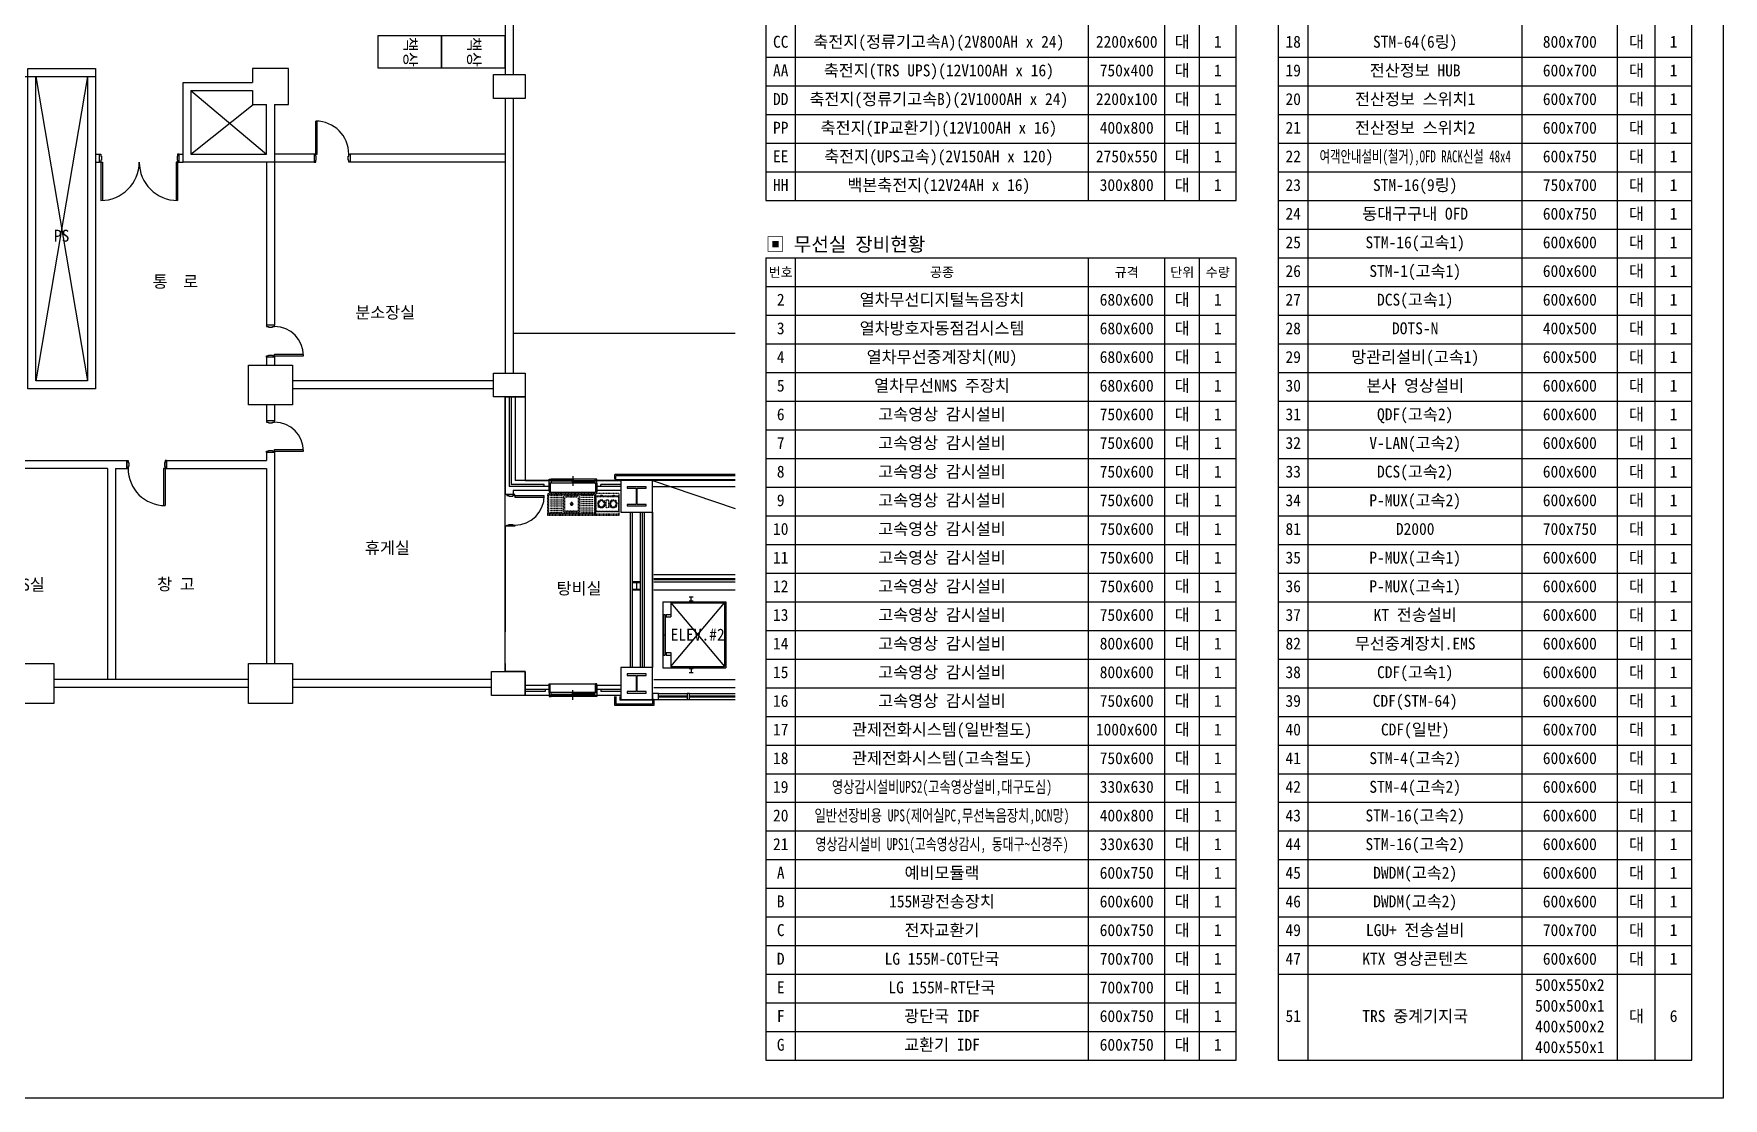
# Model space of a CAD drawing. Header units: millimetres. Extents: x -168211 to -88611, y 11020 to 97685.
# Drawn here: x -131069 to -88611, y 11020 to 37764 of the extents above; entities that cross this region are included whole.
import ezdxf
from ezdxf.enums import TextEntityAlignment as Align

# ---------------------------------------------------------------- set-up
doc = ezdxf.new("R2010")
doc.units = ezdxf.units.MM
doc.linetypes.add('HIDDEN2', pattern=[0.1875, 0.125, -0.0625])
for name, color, linetype in [('TN-SYMB', 1, 'Continuous'), ('TT-TEXT', 3, 'Continuous'), ('TZ-BASE', 253, 'Continuous'), ('TZ-TABL-LIN1', 4, 'Continuous'), ('TZ-TABL-LIN2', 1, 'Continuous'), ('TZ-TABL-TEX1', 6, 'Continuous'), ('TZ-TABL-TEX2', 3, 'Continuous')]:
    doc.layers.add(name, color=color, linetype=linetype)
doc.layers.add('TX-PAPR', color=2, linetype='Continuous', plot=False)
doc.styles.get("Standard").update_dxf_attribs({"font": 'GulimChe.ttf'})

# ---------------------------------------------------------------- blocks, each defined once
blk = doc.blocks.new('K1')
at = {"layer": 'TZ-BASE', "linetype": 'ByBlock'}
for p, q in [((-1800, 0), (-1800, 550)), ((-1800, 550), (-1200, 550)), ((-1200, 0), (-1200, 550)), ((-1150, 500), (-830, 500)), ((-1150, 448), (-830, 448)), ((-50, 500), (-370, 500)), ((-50, 448), (-370, 448)), ((-1800, 30), (-1200, 30)), ((-1800, 0), (-1200, 0)), ((-1689, 330), (-1731, 372)), ((-1689, 252), (-1731, 210)), ((-1569, 372), (-1611, 330)), ((-1569, 210), (-1611, 252)), ((-1389, 330), (-1431, 372)), ((-1389, 252), (-1431, 210)), ((-1269, 372), (-1311, 330)), ((-1269, 210), (-1311, 252)), ((-1200, 30), (0, 30)), ((-1150, 395), (-830, 395)), ((-1150, 342), (-830, 342)), ((-1150, 290), (-830, 290)), ((-1150, 238), (-830, 238)), ((-1150, 185), (-830, 185)), ((-1150, 132), (-830, 132)), ((-1150, 80), (-830, 80)), ((-550, 290), (-650, 290)), ((-600, 340), (-600, 240)), ((-50, 395), (-370, 395)), ((-50, 342), (-370, 342)), ((-50, 290), (-370, 290)), ((-50, 238), (-370, 238)), ((-50, 185), (-370, 185)), ((-50, 132), (-370, 132)), ((-50, 80), (-370, 80))]:
    blk.add_line(p, q, dxfattribs=at)
for points in [[(-1210, 90), (-1210, 490), (-1790, 490), (-1790, 90)], [(-1220, 100), (-1220, 480), (-1780, 480), (-1780, 100)], [(0, 550), (-1200, 550), (-1200, 0), (0, 0)]]:
    blk.add_lwpolyline(points, close=True, dxfattribs=at)
for points in [[(-1630, 490), (-1630, 510), (-1670, 510), (-1670, 490)], [(-1330, 490), (-1330, 510), (-1370, 510), (-1370, 490)]]:
    blk.add_lwpolyline(points, dxfattribs=at)
for points in [[(-1150, 50), (-50, 50, 0.414214), (-20, 80), (-20, 500, 0.414214), (-50, 530), (-1150, 530, 0.414214), (-1180, 500), (-1180, 80, 0.414214)], [(-800, 110, 0.414214), (-770, 80), (-430, 80, 0.414214), (-400, 110), (-400, 470, 0.414214), (-430, 500), (-770, 500, 0.414214), (-800, 470)], [(-770, 140, 0.414214), (-740, 110), (-460, 110, 0.414214), (-430, 140), (-430, 440, 0.414214), (-460, 470), (-740, 470, 0.414214), (-770, 440)], [(-1470, 210), (-1470, 370, 0.414214), (-1490, 390), (-1510, 390, 0.414214), (-1530, 370), (-1530, 210, 0.414214), (-1510, 190), (-1490, 190, 0.414214)]]:
    blk.add_lwpolyline(points, format="xyb", close=True, dxfattribs=at)
for centre, radius in [((-1650, 291), 95), ((-1650, 291), 75), ((-1350, 291), 95), ((-1350, 291), 75), ((-600, 290), 30)]:
    blk.add_circle(centre, radius, dxfattribs=at)
blk = doc.blocks.new('DP-A080')
at = {"layer": 'TZ-BASE', "linetype": 'ByBlock'}
blk.add_line((70, 200), (70, 939), dxfattribs=at)
blk.add_lwpolyline([(30, 200), (30, 940, -0.449922)], format="xyb", dxfattribs=at)
for points in [[(0, 200), (0, 0), (30, 0), (30, 50), (45, 50), (45, 150), (30, 150), (30, 200)], [(800, 200), (800, 0), (770, 0), (770, 50), (755, 50), (755, 150), (770, 150), (770, 200)]]:
    blk.add_lwpolyline(points, close=True, dxfattribs=at)
blk.add_lwpolyline([(30, 200), (70, 200)], dxfattribs=at)
blk.add_arc((30, 200), 740, 0, 90, dxfattribs=at)

msp = doc.modelspace()

# ---------------------------------------------------------------- linework, layer by layer
at = {"layer": 'TN-SYMB'}
for points in [[(-122419.2, 37711.2), (-122419.2, 36911.2), (-120819.2, 36911.2), (-120819.2, 37711.2)], [(-120819.2, 37711.2), (-120819.2, 36911.2), (-119219.2, 36911.2), (-119219.2, 37711.2)]]:
    msp.add_lwpolyline(points, close=True, dxfattribs=at)
at = {"layer": 'TX-PAPR'}
msp.add_lwpolyline([(-168211, 62620.4), (-88611, 62620.4), (-88611, 11020.4), (-168211, 11020.4)], close=True, dxfattribs=at)
at = {"layer": 'TZ-BASE'}
for p, q in [((-119219.2, 43641.2), (-119219.2, 36741.2)), ((-119019.2, 43641.2), (-119019.2, 36741.2)), ((-154669.2, 36691.2), (-129519.2, 36691.2)), ((-131019.2, 36691.2), (-129719.2, 29041.2)), ((-129719.2, 36691.2), (-131019.2, 29041.2)), ((-127319.2, 34541.2), (-127319.2, 36541.2)), ((-124669.2, 36891.2), (-125569.2, 36891.2)), ((-125569.2, 36891.2), (-125569.2, 36541.2)), ((-124669.2, 35991.2), (-124669.2, 36891.2)), ((-119519.2, 36741.2), (-118719.2, 36741.2)), ((-119519.2, 36141.2), (-119519.2, 36741.2)), ((-118719.2, 36741.2), (-118719.2, 36141.2)), ((-127119.2, 36341.2), (-127119.2, 34741.2)), ((-127119.2, 36341.2), (-125219.2, 34741.2)), ((-125569.2, 36341.2), (-125569.2, 35991.2)), ((-118719.2, 36141.2), (-119519.2, 36141.2)), ((-119219.2, 36141.2), (-119219.2, 29241.2)), ((-119019.2, 36141.2), (-119019.2, 29241.2)), ((-127119.2, 34741.2), (-125556.7, 35991.2)), ((-125569.2, 35991.2), (-125219.2, 35991.2)), ((-125219.2, 34741.2), (-125219.2, 35991.2)), ((-125019.2, 35991.2), (-125019.2, 34541.2)), ((-125019.2, 35991.2), (-124669.2, 35991.2)), ((-123984.2, 34741.2), (-123984.2, 35571.2)), ((-123944.2, 34741.2), (-123944.2, 35570.2)), ((-129519.2, 34741.2), (-129419.2, 34741.2)), ((-129519.2, 34541.2), (-129419.2, 34541.2)), ((-129419.2, 34741.2), (-129384.2, 34741.2)), ((-129419.2, 34541.2), (-129419.2, 34741.2)), ((-129419.2, 34541.2), (-129419.2, 34741.2)), ((-129384.2, 34541.2), (-129419.2, 34541.2)), ((-129384.2, 34741.2), (-129384.2, 34691.2)), ((-129384.2, 34691.2), (-129369.2, 34691.2)), ((-129384.2, 34591.2), (-129384.2, 34541.2)), ((-129369.2, 34591.2), (-129384.2, 34591.2)), ((-129384.2, 34541.2), (-129384.2, 33576.2)), ((-129384.2, 34541.2), (-129344.2, 34541.2)), ((-129369.2, 34691.2), (-129369.2, 34591.2)), ((-129344.2, 34541.2), (-129344.2, 33577)), ((-127454.2, 34541.2), (-127494.2, 34541.2)), ((-127494.2, 34541.2), (-127494.2, 33577)), ((-127469.2, 34691.2), (-127469.2, 34591.2)), ((-127454.2, 34691.2), (-127469.2, 34691.2)), ((-127469.2, 34591.2), (-127454.2, 34591.2)), ((-127454.2, 34741.2), (-127454.2, 34691.2)), ((-127419.2, 34741.2), (-127454.2, 34741.2)), ((-127454.2, 34591.2), (-127454.2, 34541.2)), ((-127454.2, 34541.2), (-127454.2, 33576.2)), ((-127454.2, 34541.2), (-127419.2, 34541.2)), ((-127419.2, 34541.2), (-127419.2, 34741.2)), ((-127419.2, 34541.2), (-127419.2, 34741.2)), ((-127419.2, 34741.2), (-127319.2, 34741.2)), ((-127419.2, 34541.2), (-127319.2, 34541.2)), ((-125019.2, 34541.2), (-127319.2, 34541.2)), ((-127119.2, 34741.2), (-125219.2, 34741.2)), ((-125219.2, 34541.2), (-125219.2, 30441.2)), ((-124019.2, 34741.2), (-125019.2, 34741.2)), ((-124019.2, 34541.2), (-125019.2, 34541.2)), ((-125019.2, 34541.2), (-125019.2, 30441.2)), ((-124019.2, 34741.2), (-124019.2, 34541.2)), ((-123984.2, 34741.2), (-124019.2, 34741.2)), ((-124019.2, 34741.2), (-124019.2, 34541.2)), ((-124019.2, 34541.2), (-123984.2, 34541.2)), ((-123984.2, 34691.2), (-123984.2, 34741.2)), ((-123984.2, 34741.2), (-123944.2, 34741.2)), ((-123969.2, 34691.2), (-123984.2, 34691.2)), ((-123984.2, 34591.2), (-123969.2, 34591.2)), ((-123984.2, 34541.2), (-123984.2, 34591.2)), ((-123969.2, 34591.2), (-123969.2, 34691.2)), ((-123169.2, 34691.2), (-123154.2, 34691.2)), ((-123169.2, 34591.2), (-123169.2, 34691.2)), ((-123154.2, 34591.2), (-123169.2, 34591.2)), ((-123154.2, 34741.2), (-123119.2, 34741.2)), ((-123154.2, 34691.2), (-123154.2, 34741.2)), ((-123154.2, 34541.2), (-123154.2, 34591.2)), ((-123119.2, 34541.2), (-123154.2, 34541.2)), ((-119219.2, 34741.2), (-123119.2, 34741.2)), ((-123119.2, 34741.2), (-123119.2, 34541.2)), ((-123119.2, 34741.2), (-123119.2, 34541.2)), ((-119219.2, 34541.2), (-123119.2, 34541.2)), ((-125019.2, 30441.2), (-125219.2, 30441.2)), ((-125019.2, 30441.2), (-125219.2, 30441.2)), ((-125219.2, 30441.2), (-125219.2, 30406.2)), ((-125219.2, 30406.2), (-125169.2, 30406.2)), ((-125169.2, 30406.2), (-125169.2, 30391.2)), ((-125169.2, 30391.2), (-125069.2, 30391.2)), ((-125069.2, 30391.2), (-125069.2, 30406.2)), ((-125069.2, 30406.2), (-125019.2, 30406.2)), ((-125019.2, 30406.2), (-125019.2, 30441.2)), ((-125669.2, 28441.2), (-125669.2, 29441.2)), ((-125669.2, 29441.2), (-124569.2, 29441.2)), ((-125219.2, 29641.2), (-125219.2, 29676.2)), ((-125219.2, 29676.2), (-125169.2, 29676.2)), ((-125019.2, 29641.2), (-125219.2, 29641.2)), ((-125219.2, 29641.2), (-125219.2, 29441.2)), ((-125019.2, 29641.2), (-125219.2, 29641.2)), ((-125169.2, 29676.2), (-125169.2, 29691.2)), ((-125169.2, 29691.2), (-125069.2, 29691.2)), ((-125069.2, 29691.2), (-125069.2, 29676.2)), ((-125069.2, 29676.2), (-125019.2, 29676.2)), ((-125019.2, 29716.2), (-124290.3, 29716.2)), ((-125019.2, 29676.2), (-125019.2, 29716.2)), ((-125019.2, 29676.2), (-124289.2, 29676.2)), ((-125019.2, 29676.2), (-125019.2, 29641.2)), ((-125019.2, 29641.2), (-125019.2, 29441.2)), ((-124569.2, 29441.2), (-124569.2, 28441.2)), ((-119519.2, 29041.2), (-124569.2, 29041.2)), ((-119519.2, 28641.2), (-119519.2, 29241.2)), ((-119519.2, 29241.2), (-118719.2, 29241.2)), ((-118719.2, 29241.2), (-118719.2, 28641.2)), ((-119519.2, 28841.2), (-124569.2, 28841.2)), ((-118719.2, 28641.2), (-119519.2, 28641.2)), ((-119219.2, 28641.2), (-119219.2, 26191.2)), ((-119219.2, 28641.2), (-119119.2, 28641.2)), ((-119119.2, 28641.2), (-119119.2, 26391.2)), ((-119069.2, 28641.2), (-119069.2, 26441.2)), ((-119069.2, 28641.2), (-118969.2, 28641.2)), ((-118969.2, 28641.2), (-118969.2, 26541.2)), ((-124569.2, 28441.2), (-125669.2, 28441.2)), ((-125219.2, 28441.2), (-125219.2, 28041.2)), ((-125019.2, 28041.2), (-125219.2, 28041.2)), ((-125019.2, 28041.2), (-125219.2, 28041.2)), ((-125219.2, 28041.2), (-125219.2, 28006.2)), ((-125019.2, 28441.2), (-125019.2, 28041.2)), ((-125019.2, 28006.2), (-125019.2, 28041.2)), ((-125219.2, 28006.2), (-125169.2, 28006.2)), ((-125169.2, 28006.2), (-125169.2, 27991.2)), ((-125169.2, 27991.2), (-125069.2, 27991.2)), ((-125069.2, 27991.2), (-125069.2, 28006.2)), ((-125069.2, 28006.2), (-125019.2, 28006.2)), ((-125219.2, 27241.2), (-125219.2, 27276.2)), ((-125219.2, 27276.2), (-125169.2, 27276.2)), ((-125019.2, 27241.2), (-125219.2, 27241.2)), ((-125219.2, 27241.2), (-125219.2, 27041.2)), ((-125019.2, 27241.2), (-125219.2, 27241.2)), ((-125169.2, 27276.2), (-125169.2, 27291.2)), ((-125169.2, 27291.2), (-125069.2, 27291.2)), ((-125069.2, 27291.2), (-125069.2, 27276.2)), ((-125069.2, 27276.2), (-125019.2, 27276.2)), ((-125019.2, 27316.2), (-124290.3, 27316.2)), ((-125019.2, 27276.2), (-125019.2, 27316.2)), ((-125019.2, 27276.2), (-124289.2, 27276.2)), ((-125019.2, 27276.2), (-125019.2, 27241.2)), ((-125019.2, 27241.2), (-125019.2, 21941.2)), ((-132119.2, 27041.2), (-128697.9, 27041.2)), ((-129219.2, 26841.2), (-132119.2, 26841.2)), ((-129219.2, 26841.2), (-129219.2, 21541.2)), ((-129019.2, 26841.2), (-129019.2, 21541.2)), ((-129019.2, 26841.2), (-128697.9, 26841.2)), ((-128732.9, 27041.2), (-128732.9, 26841.2)), ((-128732.9, 26841.2), (-128732.9, 27041.2)), ((-128732.9, 27041.2), (-128697.9, 27041.2)), ((-128697.9, 26841.2), (-128732.9, 26841.2)), ((-128697.9, 27041.2), (-128697.9, 26991.2)), ((-128697.9, 26991.2), (-128682.9, 26991.2)), ((-128682.9, 26891.2), (-128697.9, 26891.2)), ((-128697.9, 26891.2), (-128697.9, 26841.2)), ((-128682.9, 26991.2), (-128682.9, 26891.2)), ((-127807.9, 26841.2), (-127807.9, 25912.1)), ((-127767.9, 26841.2), (-127807.9, 26841.2)), ((-127767.9, 26991.2), (-127782.9, 26991.2)), ((-127782.9, 26991.2), (-127782.9, 26891.2)), ((-127782.9, 26891.2), (-127767.9, 26891.2)), ((-127732.9, 27041.2), (-127767.9, 27041.2)), ((-127767.9, 27041.2), (-127767.9, 26991.2)), ((-127767.9, 27041.2), (-125219.2, 27041.2)), ((-127767.9, 26891.2), (-127767.9, 26841.2)), ((-127767.9, 26841.2), (-127767.9, 25911.2)), ((-127767.9, 26841.2), (-127732.9, 26841.2)), ((-127767.9, 26841.2), (-125219.2, 26841.2)), ((-127732.9, 27041.2), (-127732.9, 26841.2)), ((-127732.9, 26841.2), (-127732.9, 27041.2)), ((-125219.2, 26841.2), (-125219.2, 21941.2)), ((-118119.2, 26391.2), (-119119.2, 26391.2)), ((-118244.2, 26441.2), (-119069.2, 26441.2)), ((-118119.2, 26541.2), (-118969.2, 26541.2)), ((-118244.2, 26391.2), (-118244.2, 26441.2)), ((-118119.2, 26291.2), (-118119.2, 26541.2)), ((-118119.2, 26471.2), (-118119.2, 26251.2)), ((-118089.2, 26471.2), (-118089.2, 26251.2)), ((-116969.2, 26571.2), (-118069.2, 26571.2)), ((-117499.2, 26551.2), (-118069.2, 26551.2)), ((-116969.2, 26521.2), (-118069.2, 26521.2)), ((-116969.2, 26471.2), (-118069.2, 26471.2)), ((-117539.2, 26521.2), (-117539.2, 26491.2)), ((-116969.2, 26491.2), (-117539.2, 26491.2)), ((-117519.2, 26649.3), (-117519.2, 26406.3)), ((-117499.2, 26551.2), (-117499.2, 26521.2)), ((-116949.2, 26471.2), (-116949.2, 26251.2)), ((-116319.2, 26541.2), (-116919.2, 26541.2)), ((-116919.2, 26291.2), (-116919.2, 26541.2)), ((-116919.2, 26471.2), (-116919.2, 26251.2)), ((-116319.2, 26391.2), (-116919.2, 26391.2)), ((-116319.2, 26441.2), (-116819.2, 26441.2)), ((-116819.2, 26391.2), (-116819.2, 26441.2)), ((-113443.4, 26691.2), (-116469.2, 26691.2)), ((-116469.2, 26591.2), (-116469.2, 26691.2)), ((-116439.2, 26591.2), (-116469.2, 26591.2)), ((-113443.4, 26661.2), (-116439.2, 26661.2)), ((-116439.2, 26561.2), (-116439.2, 26661.2)), ((-113443.4, 26561.2), (-116439.2, 26561.2)), ((-115519.2, 26541.2), (-116319.2, 26541.2)), ((-116319.2, 26541.2), (-116319.2, 25741.2)), ((-113443.4, 26541.2), (-115519.2, 26541.2)), ((-115519.2, 26541.2), (-113443.4, 25840.4)), ((-115519.2, 25741.2), (-115519.2, 26541.2)), ((-115519.2, 26391.2), (-113443.4, 26391.2)), ((-119019.2, 26191.2), (-119219.2, 26191.2)), ((-118119.2, 26291.2), (-119019.2, 26291.2)), ((-119019.2, 26291.2), (-119019.2, 26191.2)), ((-118119.2, 26251.2), (-118089.2, 26251.2)), ((-118089.2, 26251.2), (-116949.2, 26251.2)), ((-116919.2, 26251.2), (-116949.2, 26251.2)), ((-116919.2, 26251.2), (-116949.2, 26251.2)), ((-116319.2, 26291.2), (-116919.2, 26291.2)), ((-116319.2, 25741.2), (-115519.2, 25741.2)), ((-116069.2, 21841.2), (-116069.2, 25741.2)), ((-116019.2, 21841.2), (-116019.2, 25741.2)), ((-115819.2, 21841.2), (-115819.2, 25741.2)), ((-115769.2, 21841.2), (-115769.2, 25741.2)), ((-115719.2, 21841.2), (-115719.2, 25741.2)), ((-115519.2, 21841.2), (-115519.2, 25741.2)), ((-119219.2, 25391.2), (-119219.2, 22741.2)), ((-119019.2, 25391.2), (-119219.2, 25391.2)), ((-113443.4, 24171.2), (-115489.2, 24171.2)), ((-113443.4, 24071.2), (-115489.2, 24071.2)), ((-115489.2, 23991.2), (-113443.4, 23991.2)), ((-115489.2, 23791.2), (-113443.4, 23791.2)), ((-115469.2, 24041.2), (-115469.2, 24071.2)), ((-113443.4, 24041.2), (-115469.2, 24041.2)), ((-115260.1, 23496.2), (-115260.1, 21836.2)), ((-115260.1, 23496.2), (-113680.1, 23496.2)), ((-115060.1, 23466.2), (-113710.1, 21866.2)), ((-115060.1, 21866.2), (-113710.1, 23466.2)), ((-115060.1, 23466.2), (-113710.1, 23466.2)), ((-115060.1, 23466.2), (-115060.1, 23116.2)), ((-114595.1, 23616.2), (-114495.1, 23616.2)), ((-114595.1, 23516.2), (-114495.1, 23516.2)), ((-114545.1, 23516.2), (-114545.1, 23616.2)), ((-113710.1, 23466.2), (-113710.1, 21866.2)), ((-113680.1, 23496.2), (-113680.1, 21836.2)), ((-115240.1, 23176.2), (-115200.1, 23176.2)), ((-115240.1, 23176.2), (-115240.1, 22156.2)), ((-115200.1, 23176.2), (-115200.1, 22156.2)), ((-115180.1, 23176.2), (-115060.1, 23176.2)), ((-115180.1, 23176.2), (-115180.1, 23116.2)), ((-115180.1, 23116.2), (-115060.1, 23116.2)), ((-115240.1, 22666.2), (-115200.1, 22666.2)), ((-115240.1, 22666.2), (-115200.1, 22666.2)), ((-115240.1, 22156.2), (-115200.1, 22156.2)), ((-115180.1, 22216.2), (-115060.1, 22216.2)), ((-115180.1, 22216.2), (-115180.1, 22156.2)), ((-115180.1, 22156.2), (-115060.1, 22156.2)), ((-115060.1, 22216.2), (-115060.1, 21866.2)), ((-131669.2, 21941.2), (-130569.2, 21941.2)), ((-130569.2, 21941.2), (-130569.2, 20941.2)), ((-125669.2, 20941.2), (-125669.2, 21941.2)), ((-125669.2, 21941.2), (-124569.2, 21941.2)), ((-124569.2, 21941.2), (-124569.2, 20941.2)), ((-119569.2, 21741.2), (-118719.2, 21741.2)), ((-119569.2, 21141.2), (-119569.2, 21741.2)), ((-119219.2, 21941.2), (-119219.2, 21741.2)), ((-119219.2, 21741.2), (-119019.2, 21741.2)), ((-118719.2, 21741.2), (-118719.2, 21141.2)), ((-115260.1, 21836.2), (-113680.1, 21836.2)), ((-115060.1, 21866.2), (-113710.1, 21866.2)), ((-114595.1, 21816.2), (-114495.1, 21816.2)), ((-114595.1, 21716.2), (-114495.1, 21716.2)), ((-114545.1, 21816.2), (-114545.1, 21716.2)), ((-125669.2, 21541.2), (-130569.2, 21541.2)), ((-125669.2, 21341.2), (-130569.2, 21341.2)), ((-119569.2, 21541.2), (-124569.2, 21541.2)), ((-119569.2, 21341.2), (-124569.2, 21341.2)), ((-118119.2, 21391.2), (-118719.2, 21391.2)), ((-118719.2, 21391.2), (-118719.2, 21291.2)), ((-118119.2, 21291.2), (-118719.2, 21291.2)), ((-118219.2, 21241.2), (-118719.2, 21241.2)), ((-118719.2, 21241.2), (-118719.2, 21141.2)), ((-118219.2, 21291.2), (-118219.2, 21241.2)), ((-118119.2, 21211.2), (-118119.2, 21431.2)), ((-118119.2, 21431.2), (-118089.2, 21431.2)), ((-118119.2, 21391.2), (-118119.2, 21141.2)), ((-118089.2, 21431.2), (-116949.2, 21431.2)), ((-118089.2, 21211.2), (-118089.2, 21431.2)), ((-117519.2, 21033.1), (-117519.2, 21276.1)), ((-116919.2, 21431.2), (-116949.2, 21431.2)), ((-116949.2, 21211.2), (-116949.2, 21431.2)), ((-116919.2, 21431.2), (-116949.2, 21431.2)), ((-116919.2, 21211.2), (-116919.2, 21431.2)), ((-116319.2, 21391.2), (-116919.2, 21391.2)), ((-116919.2, 21391.2), (-116919.2, 21141.2)), ((-116319.2, 21291.2), (-116919.2, 21291.2)), ((-116819.2, 21291.2), (-116819.2, 21241.2)), ((-116319.2, 21241.2), (-116819.2, 21241.2)), ((-115489.2, 21541.2), (-113443.4, 21541.2)), ((-115489.2, 21341.2), (-113443.4, 21341.2)), ((-130569.2, 20941.2), (-131669.2, 20941.2)), ((-124569.2, 20941.2), (-125669.2, 20941.2)), ((-118719.2, 21141.2), (-119569.2, 21141.2)), ((-118119.2, 21141.2), (-118719.2, 21141.2)), ((-116969.2, 21211.2), (-118069.2, 21211.2)), ((-116969.2, 21161.2), (-118069.2, 21161.2)), ((-117499.2, 21131.2), (-118069.2, 21131.2)), ((-116969.2, 21111.2), (-118069.2, 21111.2)), ((-117539.2, 21161.2), (-117539.2, 21191.2)), ((-116969.2, 21191.2), (-117539.2, 21191.2)), ((-117499.2, 21131.2), (-117499.2, 21161.2)), ((-116319.2, 21141.2), (-116919.2, 21141.2)), ((-116469.2, 20891.2), (-116469.2, 21091.2)), ((-116439.2, 21091.2), (-116469.2, 21091.2)), ((-115489.2, 20891.2), (-116469.2, 20891.2)), ((-116439.2, 21111.2), (-116439.2, 20921.2)), ((-115519.2, 20921.2), (-116439.2, 20921.2)), ((-116339.2, 21111.2), (-116339.2, 21021.2)), ((-115519.2, 21021.2), (-116339.2, 21021.2)), ((-115519.2, 21026.2), (-115519.2, 20921.2)), ((-115489.2, 21026.2), (-115519.2, 21026.2)), ((-115489.2, 21026.2), (-115489.2, 20891.2)), ((-115369.2, 21191.2), (-114649.2, 21191.2)), ((-115369.2, 21131.2), (-114649.2, 21131.2)), ((-115369.2, 21101.2), (-114649.2, 21101.2)), ((-115369.2, 21041.2), (-114649.2, 21041.2)), ((-114589.2, 21191.2), (-113443.4, 21191.2)), ((-114589.2, 21131.2), (-113443.4, 21131.2)), ((-114589.2, 21101.2), (-113443.4, 21101.2)), ((-114589.2, 21041.2), (-113443.4, 21041.2))]:
    msp.add_line(p, q, dxfattribs=at)
at = {"layer": 'TZ-BASE', "ltscale": 0.5}
msp.add_line((-119019.2, 30241.2), (-113443.4, 30241.2), dxfattribs=at)
at = {"layer": 'TZ-BASE'}
for points in [[(-129519.2, 36891.2), (-129519.2, 28841.2), (-131219.2, 28841.2), (-131219.2, 36891.2)], [(-129719.2, 36691.2), (-129719.2, 29041.2), (-131019.2, 29041.2), (-131019.2, 36691.2)], [(-115679.2, 26381.2), (-116159.2, 26381.2), (-116159.2, 26345.2), (-115929.2, 26345.2), (-115929.2, 25937.2), (-116159.2, 25937.2), (-116159.2, 25901.2), (-115679.2, 25901.2), (-115679.2, 25937.2), (-115909.2, 25937.2), (-115909.2, 26345.2), (-115679.2, 26345.2)], [(-115519.2, 21841.2), (-116319.2, 21841.2), (-116319.2, 21041.2), (-115519.2, 21041.2)], [(-115679.2, 21681.2), (-116159.2, 21681.2), (-116159.2, 21645.2), (-115929.2, 21645.2), (-115929.2, 21237.2), (-116159.2, 21237.2), (-116159.2, 21201.2), (-115679.2, 21201.2), (-115679.2, 21237.2), (-115909.2, 21237.2), (-115909.2, 21645.2), (-115679.2, 21645.2)], [(-115519.2, 21191.2), (-115519.2, 21041.2), (-115369.2, 21041.2), (-115369.2, 21191.2)], [(-114649.2, 21191.2), (-114649.2, 21041.2), (-114589.2, 21041.2), (-114589.2, 21191.2)]]:
    msp.add_lwpolyline(points, close=True, dxfattribs=at)
for points in [[(-127319.2, 36541.2), (-125569.2, 36541.2)], [(-127119.2, 36341.2), (-125569.2, 36341.2)]]:
    msp.add_lwpolyline(points, dxfattribs=at)
at = {"layer": 'TZ-BASE', "flags": 128}
for points in [[(-119219.2, 21741.2), (-119219.2, 28641.2), (-118719.2, 28641.2), (-118719.2, 26541.2), (-116319.2, 26541.2), (-116319.2, 25741.2), (-115519.2, 25741.2), (-115519.2, 21841.2), (-116319.2, 21841.2), (-116319.2, 21141.2), (-118719.2, 21141.2), (-118719.2, 21741.2)], [(-118119.2, 26571.2), (-118069.2, 26571.2), (-118069.2, 26471.2), (-118119.2, 26471.2)], [(-116919.2, 26571.2), (-116969.2, 26571.2), (-116969.2, 26471.2), (-116919.2, 26471.2)], [(-118119.2, 21111.2), (-118069.2, 21111.2), (-118069.2, 21211.2), (-118119.2, 21211.2)], [(-116919.2, 21111.2), (-116969.2, 21111.2), (-116969.2, 21211.2), (-116919.2, 21211.2)]]:
    msp.add_lwpolyline(points, close=True, dxfattribs=at)
at = {"layer": 'TZ-BASE'}
msp.add_lwpolyline([(-115899.8, 23804.5, -0.4142136), (-115914.5, 23819.2), (-115914.5, 23963.2, -0.4142136), (-115899.8, 23977.9), (-115819.2, 23977.9), (-115819.2, 23991.2), (-116019.2, 23991.2), (-116019.2, 23977.9), (-115938.5, 23977.9, -0.4142136), (-115923.8, 23963.2), (-115923.8, 23819.2, -0.4142136), (-115938.5, 23804.5), (-116019.2, 23804.5), (-116019.2, 23791.2), (-115819.2, 23791.2), (-115819.2, 23804.5)], format="xyb", close=True, dxfattribs=at)
for centre, radius, start, end in [((-123984.2, 34741.2), 830, 0, 90), ((-129384.2, 34541.2), 965, 270, 0), ((-127454.2, 34541.2), 965, 180, 270), ((-125019.2, 29676.2), 730, 0, 90), ((-125019.2, 27276.2), 730, 0, 90), ((-127767.9, 26841.2), 930, 180, 270), ((-116479.7, 26581.2), 14.6, 316.62409, 43.37591), ((-115479.2, 24032.7), 13.1, 40.26367, 139.73633), ((-116479.7, 21101.2), 14.6, 316.62409, 43.37591), ((-115485.6, 21033.7), 8.3, 115.33847, 244.66153)]:
    msp.add_arc(centre, radius, start, end, dxfattribs=at)
at = {"layer": 'TZ-TABL-LIN1'}
for p, q in [((-112670.4, 32134.4), (-100854.6, 32134.4)), ((-112670.4, 11974.4), (-100854.6, 11974.4))]:
    msp.add_line(p, q, dxfattribs=at)
msp.add_lwpolyline([(-99793.4, 11974.4), (-89397.6, 11974.4), (-89397.6, 59494.4), (-99793.4, 59494.4), (-99793.4, 11974.4)], dxfattribs=at)
at = {"layer": 'TZ-TABL-LIN1', "flags": 128}
for points in [[(-112670.4, 33574.4), (-100854.6, 33574.4), (-100854.6, 39334.4)], [(-112670.4, 39334.4), (-112670.4, 33574.4)], [(-112670.4, 32134.4), (-112670.4, 11974.4)], [(-100854.6, 11974.4), (-100854.6, 32134.4)]]:
    msp.add_lwpolyline(points, dxfattribs=at)
at = {"layer": 'TZ-TABL-LIN2'}
for p, q in [((-99042.2, 11974.4), (-99042.2, 59494.4)), ((-93662.2, 11974.4), (-93662.2, 59494.4)), ((-91268.8, 11974.4), (-91268.8, 59494.4)), ((-90317.6, 11974.4), (-90317.6, 59494.4)), ((-111924, 33574.4), (-111924, 39334.4)), ((-104564, 33574.4), (-104564, 39334.4)), ((-102640.4, 33574.4), (-102640.4, 39334.4)), ((-101771.8, 33574.4), (-101771.8, 39334.4)), ((-112670.4, 37174.4), (-100854.6, 37174.4)), ((-99793.4, 37174.4), (-89397.6, 37174.4)), ((-112670.4, 36454.4), (-100854.6, 36454.4)), ((-99793.4, 36454.4), (-89397.6, 36454.4)), ((-112670.4, 35734.4), (-100854.6, 35734.4)), ((-99793.4, 35734.4), (-89397.6, 35734.4)), ((-112670.4, 35014.4), (-100854.6, 35014.4)), ((-99793.4, 35014.4), (-89397.6, 35014.4)), ((-112670.4, 34294.4), (-100854.6, 34294.4)), ((-99793.4, 34294.4), (-89397.6, 34294.4)), ((-99793.4, 33574.4), (-89397.6, 33574.4)), ((-99793.4, 32854.4), (-89397.6, 32854.4)), ((-111924, 11974.4), (-111924, 32134.4)), ((-104564, 11974.4), (-104564, 32134.4)), ((-102640.4, 11974.4), (-102640.4, 32134.4)), ((-101771.8, 11974.4), (-101771.8, 32134.4)), ((-99793.4, 32134.4), (-89397.6, 32134.4)), ((-112670.4, 31414.4), (-100854.6, 31414.4)), ((-99793.4, 31414.4), (-89397.6, 31414.4)), ((-112670.4, 30694.4), (-100854.6, 30694.4)), ((-99793.4, 30694.4), (-89397.6, 30694.4)), ((-112670.4, 29974.4), (-100854.6, 29974.4)), ((-99793.4, 29974.4), (-89397.6, 29974.4)), ((-112670.4, 29254.4), (-100854.6, 29254.4)), ((-99793.4, 29254.4), (-89397.6, 29254.4)), ((-112670.4, 28534.4), (-100854.6, 28534.4)), ((-99793.4, 28534.4), (-89397.6, 28534.4)), ((-112670.4, 27814.4), (-100854.6, 27814.4)), ((-99793.4, 27814.4), (-89397.6, 27814.4)), ((-112670.4, 27094.4), (-100854.6, 27094.4)), ((-99793.4, 27094.4), (-89397.6, 27094.4)), ((-112670.4, 26374.4), (-100854.6, 26374.4)), ((-99793.4, 26374.4), (-89397.6, 26374.4)), ((-112670.4, 25654.4), (-100854.6, 25654.4)), ((-99793.4, 25654.4), (-89397.6, 25654.4)), ((-112670.4, 24934.4), (-100854.6, 24934.4)), ((-99793.4, 24934.4), (-89397.6, 24934.4)), ((-112670.4, 24214.4), (-100854.6, 24214.4)), ((-99793.4, 24214.4), (-89397.6, 24214.4)), ((-112670.4, 23494.4), (-100854.6, 23494.4)), ((-99793.4, 23494.4), (-89397.6, 23494.4)), ((-112670.4, 22774.4), (-100854.6, 22774.4)), ((-99793.4, 22774.4), (-89397.6, 22774.4)), ((-112670.4, 22054.4), (-100854.6, 22054.4)), ((-99793.4, 22054.4), (-89397.6, 22054.4)), ((-112670.4, 21334.4), (-100854.6, 21334.4)), ((-99793.4, 21334.4), (-89397.6, 21334.4)), ((-112670.4, 20614.4), (-100854.6, 20614.4)), ((-99793.4, 20614.4), (-89397.6, 20614.4)), ((-112670.4, 19894.4), (-100854.6, 19894.4)), ((-99793.4, 19894.4), (-89397.6, 19894.4)), ((-112670.4, 19174.4), (-100854.6, 19174.4)), ((-99793.4, 19174.4), (-89397.6, 19174.4)), ((-112670.4, 18454.4), (-100854.6, 18454.4)), ((-99793.4, 18454.4), (-89397.6, 18454.4)), ((-112670.4, 17734.4), (-100854.6, 17734.4)), ((-99793.4, 17734.4), (-89397.6, 17734.4)), ((-112670.4, 17014.4), (-100854.6, 17014.4)), ((-99793.4, 17014.4), (-89397.6, 17014.4)), ((-112670.4, 16294.4), (-100854.6, 16294.4)), ((-99793.4, 16294.4), (-89397.6, 16294.4)), ((-112670.4, 15574.4), (-100854.6, 15574.4)), ((-99793.4, 15574.4), (-89397.6, 15574.4)), ((-112670.4, 14854.4), (-100854.6, 14854.4)), ((-99793.4, 14854.4), (-89397.6, 14854.4)), ((-112670.4, 14134.4), (-100854.6, 14134.4)), ((-99793.4, 14134.4), (-89397.6, 14134.4)), ((-112670.4, 13414.4), (-100854.6, 13414.4)), ((-112670.4, 12694.4), (-100854.6, 12694.4))]:
    msp.add_line(p, q, dxfattribs=at)

# ---------------------------------------------------------------- block references
at = {"layer": 'TZ-BASE', "rotation": 270}
msp.add_blockref('DP-A080', (-119179.2, 26191.2), dxfattribs=at)
at = {"layer": 'TZ-BASE', "linetype": 'HIDDEN2', "xscale": -1}
msp.add_blockref('K1', (-118154, 25662.7), dxfattribs=at)

# ---------------------------------------------------------------- texts
at = {"layer": 'TT-TEXT', "char_height": 300, "width": 752.97, "attachment_point": 5, "rotation": 270}
for insert in [(-121619.2, 37311.2), (-120019.2, 37311.2)]:
    msp.add_mtext('{\\fGulimChe|b1|i0|c129|p49;책상}', dxfattribs=dict(at, insert=insert))
at = {"layer": 'TZ-BASE'}
for s, p in [('PS', (-130369.2, 32691.2)), ('탕비실', (-117364.1, 23834)), ('ELEV.#2', (-114385.1, 22666.2))]:
    msp.add_text(s, height=300, dxfattribs=at).set_placement(p, align=Align.MIDDLE)
for s, p in [('통  로', (-128080.7, 31389.4)), ('분소장실', (-122989.6, 30613.8)), ('휴게실', (-122745.8, 24699.1)), ('UPS실', (-131749, 23775.3)), ('창 고', (-127969.4, 23786.3))]:
    msp.add_text(s, height=300, dxfattribs=at).set_placement(p)
at = {"layer": 'TZ-TABL-TEX1'}
msp.add_text('▣ 무선실 장비현황', height=350, dxfattribs=at).set_placement((-112670.4, 32475.9), align=Align.MIDDLE_LEFT)
for s, p in [('번호', (-112297.2, 31654.4)), ('공종', (-108244, 31654.4)), ('단위', (-102206.1, 31654.4)), ('수량', (-101313.2, 31654.4))]:
    msp.add_text(s, height=240, dxfattribs=at).set_placement(p, align=Align.CENTER)
msp.add_text('규격', height=240, dxfattribs=at).set_placement((-103602.2, 31774.4), align=Align.MIDDLE_CENTER)
at = {"layer": 'TZ-TABL-TEX2'}
for s, p in [('CC', (-112297.2, 37414.4)), ('축전지(정류기고속A)(2V800AH x 24)', (-108324, 37414.4)), ('2200x600', (-103602.2, 37414.4)), ('대', (-102206.1, 37414.4)), ('1', (-101313.2, 37414.4)), ('18', (-99417.8, 37414.4)), ('STM-64(6링)', (-96352.2, 37414.4)), ('800x700', (-92465.5, 37414.4)), ('대', (-90793.2, 37414.4)), ('1', (-89857.6, 37414.4)), ('AA', (-112297.2, 36694.4)), ('축전지(TRS UPS)(12V100AH x 16)', (-108324, 36694.4)), ('750x400', (-103602.2, 36694.4)), ('대', (-102206.1, 36694.4)), ('1', (-101313.2, 36694.4)), ('19', (-99417.8, 36694.4)), ('전산정보 HUB', (-96352.2, 36694.4)), ('600x700', (-92465.5, 36694.4)), ('대', (-90793.2, 36694.4)), ('1', (-89857.6, 36694.4)), ('DD', (-112297.2, 35974.4)), ('축전지(정류기고속B)(2V1000AH x 24)', (-108324, 35974.4)), ('2200x100', (-103602.2, 35974.4)), ('대', (-102206.1, 35974.4)), ('1', (-101313.2, 35974.4)), ('20', (-99417.8, 35974.4)), ('전산정보 스위치1', (-96352.2, 35974.4)), ('600x700', (-92465.5, 35974.4)), ('대', (-90793.2, 35974.4)), ('1', (-89857.6, 35974.4)), ('PP', (-112297.2, 35254.4)), ('축전지(IP교환기)(12V100AH x 16)', (-108324, 35254.4)), ('400x800', (-103602.2, 35254.4)), ('대', (-102206.1, 35254.4)), ('1', (-101313.2, 35254.4)), ('21', (-99417.8, 35254.4)), ('전산정보 스위치2', (-96352.2, 35254.4)), ('600x700', (-92465.5, 35254.4)), ('대', (-90793.2, 35254.4)), ('1', (-89857.6, 35254.4)), ('EE', (-112297.2, 34534.4)), ('축전지(UPS고속)(2V150AH x 120)', (-108324, 34534.4)), ('2750x550', (-103602.2, 34534.4)), ('대', (-102206.1, 34534.4)), ('1', (-101313.2, 34534.4)), ('22', (-99417.8, 34534.4)), ('600x750', (-92465.5, 34534.4)), ('대', (-90793.2, 34534.4)), ('1', (-89857.6, 34534.4)), ('HH', (-112297.2, 33814.4)), ('백본축전지(12V24AH x 16)', (-108324, 33814.4)), ('300x800', (-103602.2, 33814.4)), ('대', (-102206.1, 33814.4)), ('1', (-101313.2, 33814.4)), ('23', (-99417.8, 33814.4)), ('STM-16(9링)', (-96352.2, 33814.4)), ('750x700', (-92465.5, 33814.4)), ('대', (-90793.2, 33814.4)), ('1', (-89857.6, 33814.4)), ('24', (-99417.8, 33094.4)), ('동대구구내 OFD', (-96352.2, 33094.4)), ('600x750', (-92465.5, 33094.4)), ('대', (-90793.2, 33094.4)), ('1', (-89857.6, 33094.4)), ('STM-16(고속1)', (-96352.2, 32374.4)), ('대', (-90793.2, 32374.4)), ('25', (-99417.8, 32374.4)), ('600x600', (-92465.5, 32374.4)), ('1', (-89857.6, 32374.4)), ('26', (-99417.8, 31654.4)), ('STM-1(고속1)', (-96352.2, 31654.4)), ('600x600', (-92465.5, 31654.4)), ('대', (-90793.2, 31654.4)), ('1', (-89857.6, 31654.4)), ('2', (-112297.2, 30934.4)), ('열차무선디지털녹음장치', (-108244, 30934.4)), ('680x600', (-103602.2, 30934.4)), ('대', (-102206.1, 30934.4)), ('1', (-101313.2, 30934.4)), ('27', (-99417.8, 30934.4)), ('DCS(고속1)', (-96352.2, 30934.4)), ('600x600', (-92465.5, 30934.4)), ('대', (-90793.2, 30934.4)), ('1', (-89857.6, 30934.4)), ('3', (-112297.2, 30214.4)), ('열차방호자동점검시스템', (-108244, 30214.4)), ('680x600', (-103602.2, 30214.4)), ('대', (-102206.1, 30214.4)), ('1', (-101313.2, 30214.4)), ('28', (-99417.8, 30214.4)), ('DOTS-N', (-96352.2, 30214.4)), ('400x500', (-92465.5, 30214.4)), ('대', (-90793.2, 30214.4)), ('1', (-89857.6, 30214.4)), ('4', (-112297.2, 29494.4)), ('열차무선중계장치(MU)', (-108244, 29494.4)), ('680x600', (-103602.2, 29494.4)), ('대', (-102206.1, 29494.4)), ('1', (-101313.2, 29494.4)), ('29', (-99417.8, 29494.4)), ('망관리설비(고속1)', (-96352.2, 29494.4)), ('600x500', (-92465.5, 29494.4)), ('대', (-90793.2, 29494.4)), ('1', (-89857.6, 29494.4)), ('5', (-112297.2, 28774.4)), ('열차무선NMS 주장치', (-108244, 28774.4)), ('680x600', (-103602.2, 28774.4)), ('대', (-102206.1, 28774.4)), ('1', (-101313.2, 28774.4)), ('30', (-99417.8, 28774.4)), ('본사 영상설비', (-96352.2, 28774.4)), ('600x600', (-92465.5, 28774.4)), ('대', (-90793.2, 28774.4)), ('1', (-89857.6, 28774.4)), ('6', (-112297.2, 28054.4)), ('고속영상 감시설비', (-108244, 28054.4)), ('750x600', (-103602.2, 28054.4)), ('대', (-102206.1, 28054.4)), ('1', (-101313.2, 28054.4)), ('31', (-99417.8, 28054.4)), ('QDF(고속2)', (-96352.2, 28054.4)), ('600x600', (-92465.5, 28054.4)), ('대', (-90793.2, 28054.4)), ('1', (-89857.6, 28054.4)), ('7', (-112297.2, 27334.4)), ('고속영상 감시설비', (-108244, 27334.4)), ('750x600', (-103602.2, 27334.4)), ('대', (-102206.1, 27334.4)), ('1', (-101313.2, 27334.4)), ('32', (-99417.8, 27334.4)), ('V-LAN(고속2)', (-96352.2, 27334.4)), ('600x600', (-92465.5, 27334.4)), ('대', (-90793.2, 27334.4)), ('1', (-89857.6, 27334.4)), ('8', (-112297.2, 26614.4)), ('고속영상 감시설비', (-108244, 26614.4)), ('750x600', (-103602.2, 26614.4)), ('대', (-102206.1, 26614.4)), ('1', (-101313.2, 26614.4)), ('33', (-99417.8, 26614.4)), ('DCS(고속2)', (-96352.2, 26614.4)), ('600x600', (-92465.5, 26614.4)), ('대', (-90793.2, 26614.4)), ('1', (-89857.6, 26614.4)), ('9', (-112297.2, 25894.4)), ('고속영상 감시설비', (-108244, 25894.4)), ('750x600', (-103602.2, 25894.4)), ('대', (-102206.1, 25894.4)), ('1', (-101313.2, 25894.4)), ('34', (-99417.8, 25894.4)), ('P-MUX(고속2)', (-96352.2, 25894.4)), ('600x600', (-92465.5, 25894.4)), ('대', (-90793.2, 25894.4)), ('1', (-89857.6, 25894.4)), ('고속영상 감시설비', (-108244, 25174.4)), ('대', (-102206.1, 25174.4)), ('대', (-90793.2, 25174.4)), ('10', (-112297.2, 25174.4)), ('750x600', (-103602.2, 25174.4)), ('1', (-101313.2, 25174.4)), ('81', (-99417.8, 25174.4)), ('D2000', (-96352.2, 25174.4)), ('700x750', (-92465.5, 25174.4)), ('1', (-89857.6, 25174.4)), ('11', (-112297.2, 24454.4)), ('고속영상 감시설비', (-108244, 24454.4)), ('750x600', (-103602.2, 24454.4)), ('대', (-102206.1, 24454.4)), ('1', (-101313.2, 24454.4)), ('35', (-99417.8, 24454.4)), ('P-MUX(고속1)', (-96352.2, 24454.4)), ('600x600', (-92465.5, 24454.4)), ('대', (-90793.2, 24454.4)), ('1', (-89857.6, 24454.4)), ('12', (-112297.2, 23734.4)), ('고속영상 감시설비', (-108244, 23734.4)), ('750x600', (-103602.2, 23734.4)), ('대', (-102206.1, 23734.4)), ('1', (-101313.2, 23734.4)), ('36', (-99417.8, 23734.4)), ('P-MUX(고속1)', (-96352.2, 23734.4)), ('600x600', (-92465.5, 23734.4)), ('대', (-90793.2, 23734.4)), ('1', (-89857.6, 23734.4)), ('고속영상 감시설비', (-108244, 23014.4)), ('대', (-102206.1, 23014.4)), ('KT 전송설비', (-96352.2, 23014.4)), ('대', (-90793.2, 23014.4)), ('13', (-112297.2, 23014.4)), ('750x600', (-103602.2, 23014.4)), ('1', (-101313.2, 23014.4)), ('37', (-99417.8, 23014.4)), ('600x600', (-92465.5, 23014.4)), ('1', (-89857.6, 23014.4)), ('14', (-112297.2, 22294.4)), ('고속영상 감시설비', (-108244, 22294.4)), ('800x600', (-103602.2, 22294.4)), ('대', (-102206.1, 22294.4)), ('1', (-101313.2, 22294.4)), ('82', (-99417.8, 22294.4)), ('무선중계장치.EMS', (-96352.2, 22294.4)), ('600x600', (-92465.5, 22294.4)), ('대', (-90793.2, 22294.4)), ('1', (-89857.6, 22294.4)), ('15', (-112297.2, 21574.4)), ('고속영상 감시설비', (-108244, 21574.4)), ('800x600', (-103602.2, 21574.4)), ('대', (-102206.1, 21574.4)), ('1', (-101313.2, 21574.4)), ('38', (-99417.8, 21574.4)), ('CDF(고속1)', (-96352.2, 21574.4)), ('600x600', (-92465.5, 21574.4)), ('대', (-90793.2, 21574.4)), ('1', (-89857.6, 21574.4)), ('16', (-112297.2, 20854.4)), ('고속영상 감시설비', (-108244, 20854.4)), ('750x600', (-103602.2, 20854.4)), ('대', (-102206.1, 20854.4)), ('1', (-101313.2, 20854.4)), ('39', (-99417.8, 20854.4)), ('CDF(STM-64)', (-96352.2, 20854.4)), ('600x600', (-92465.5, 20854.4)), ('대', (-90793.2, 20854.4)), ('1', (-89857.6, 20854.4)), ('17', (-112297.2, 20134.4)), ('관제전화시스템(일반철도)', (-108244, 20134.4)), ('1000x600', (-103602.2, 20134.4)), ('대', (-102206.1, 20134.4)), ('1', (-101313.2, 20134.4)), ('40', (-99417.8, 20134.4)), ('CDF(일반)', (-96352.2, 20134.4)), ('600x700', (-92465.5, 20134.4)), ('대', (-90793.2, 20134.4)), ('1', (-89857.6, 20134.4)), ('18', (-112297.2, 19414.4)), ('관제전화시스템(고속철도)', (-108244, 19414.4)), ('750x600', (-103602.2, 19414.4)), ('대', (-102206.1, 19414.4)), ('1', (-101313.2, 19414.4)), ('41', (-99417.8, 19414.4)), ('STM-4(고속2)', (-96352.2, 19414.4)), ('600x600', (-92465.5, 19414.4)), ('대', (-90793.2, 19414.4)), ('1', (-89857.6, 19414.4)), ('19', (-112297.2, 18694.4)), ('330x630', (-103602.2, 18694.4)), ('대', (-102206.1, 18694.4)), ('1', (-101313.2, 18694.4)), ('42', (-99417.8, 18694.4)), ('STM-4(고속2)', (-96352.2, 18694.4)), ('600x600', (-92465.5, 18694.4)), ('대', (-90793.2, 18694.4)), ('1', (-89857.6, 18694.4)), ('20', (-112297.2, 17974.4)), ('400x800', (-103602.2, 17974.4)), ('대', (-102206.1, 17974.4)), ('1', (-101313.2, 17974.4)), ('43', (-99417.8, 17974.4)), ('STM-16(고속2)', (-96352.2, 17974.4)), ('600x600', (-92465.5, 17974.4)), ('대', (-90793.2, 17974.4)), ('1', (-89857.6, 17974.4)), ('21', (-112297.2, 17254.4)), ('330x630', (-103602.2, 17254.4)), ('대', (-102206.1, 17254.4)), ('1', (-101313.2, 17254.4)), ('44', (-99417.8, 17254.4)), ('STM-16(고속2)', (-96352.2, 17254.4)), ('600x600', (-92465.5, 17254.4)), ('대', (-90793.2, 17254.4)), ('1', (-89857.6, 17254.4)), ('A', (-112297.2, 16534.4)), ('예비모듈랙', (-108244, 16534.4)), ('600x750', (-103602.2, 16534.4)), ('대', (-102206.1, 16534.4)), ('1', (-101313.2, 16534.4)), ('45', (-99417.8, 16534.4)), ('DWDM(고속2)', (-96352.2, 16534.4)), ('600x600', (-92465.5, 16534.4)), ('대', (-90793.2, 16534.4)), ('1', (-89857.6, 16534.4)), ('155M광전송장치', (-108244, 15814.4)), ('대', (-102206.1, 15814.4)), ('DWDM(고속2)', (-96352.2, 15814.4)), ('대', (-90793.2, 15814.4)), ('B', (-112297.2, 15814.4)), ('600x600', (-103602.2, 15814.4)), ('1', (-101313.2, 15814.4)), ('46', (-99417.8, 15814.4)), ('600x600', (-92465.5, 15814.4)), ('1', (-89857.6, 15814.4)), ('C', (-112297.2, 15094.4)), ('전자교환기', (-108244, 15094.4)), ('600x750', (-103602.2, 15094.4)), ('대', (-102206.1, 15094.4)), ('1', (-101313.2, 15094.4)), ('49', (-99417.8, 15094.4)), ('LGU+ 전송설비', (-96352.2, 15094.4)), ('700x700', (-92465.5, 15094.4)), ('대', (-90793.2, 15094.4)), ('1', (-89857.6, 15094.4)), ('D', (-112297.2, 14374.4)), ('LG 155M-COT단국', (-108244, 14374.4)), ('700x700', (-103602.2, 14374.4)), ('대', (-102206.1, 14374.4)), ('1', (-101313.2, 14374.4)), ('47', (-99417.8, 14374.4)), ('KTX 영상콘텐츠', (-96352.2, 14374.4)), ('600x600', (-92465.5, 14374.4)), ('대', (-90793.2, 14374.4)), ('1', (-89857.6, 14374.4)), ('E', (-112297.2, 13654.4)), ('LG 155M-RT단국', (-108244, 13654.4)), ('700x700', (-103602.2, 13654.4)), ('대', (-102206.1, 13654.4)), ('1', (-101313.2, 13654.4)), ('500x550x2', (-92465.5, 13714)), ('F', (-112297.2, 12934.4)), ('광단국 IDF', (-108244, 12934.4)), ('600x750', (-103602.2, 12934.4)), ('대', (-102206.1, 12934.4)), ('1', (-101313.2, 12934.4)), ('51', (-99417.8, 12934.4)), ('TRS 중계기지국', (-96352.2, 12934.4)), ('500x500x1', (-92465.5, 13194)), ('대', (-90793.2, 12934.4)), ('6', (-89857.6, 12934.4)), ('400x500x2', (-92465.5, 12674)), ('G', (-112297.2, 12214.4)), ('교환기 IDF', (-108244, 12214.4)), ('600x750', (-103602.2, 12214.4)), ('대', (-102206.1, 12214.4)), ('1', (-101313.2, 12214.4)), ('400x550x1', (-92465.5, 12154))]:
    msp.add_text(s, height=300, dxfattribs=at).set_placement(p, align=Align.CENTER)
for s, width, p in [('여객안내설비(철거),OFD RACK신설 48x4', 0.7, (-96352.2, 34534.4)), ('영상감시설비UPS2(고속영상설비,대구도심)', 0.75, (-108244, 18694.4)), ('일반선장비용 UPS(제어실PC,무선녹음장치,DCN망)', 0.75, (-108244, 17974.4)), ('영상감시설비 UPS1(고속영상감시, 동대구~신경주)', 0.73, (-108244, 17254.4))]:
    msp.add_text(s, height=300, dxfattribs=dict(at, width=width)).set_placement(p, align=Align.CENTER)

doc.saveas('drawing.dxf')
